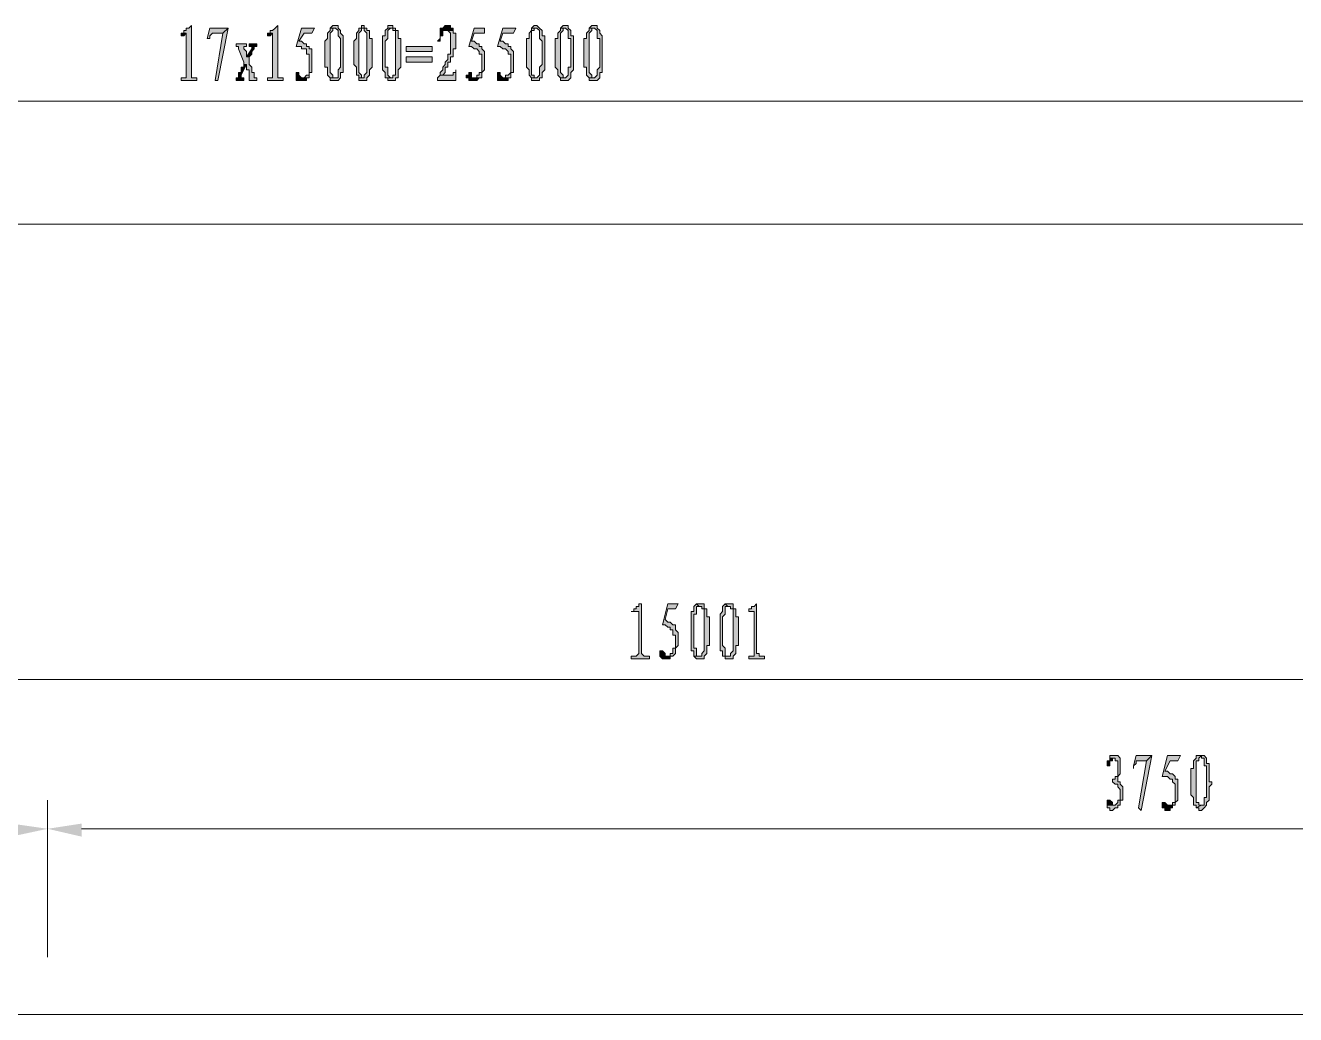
# Model space of a CAD drawing. Header units: millimetres. Extents: x 6 to 291, y 4 to 206.
# Drawn here: x 101.07 to 121.62, y 169.29 to 185.29 of the extents above; entities that cross this region are included whole.
import ezdxf

# ---------------------------------------------------------------- set-up
doc = ezdxf.new("R2010")
doc.units = ezdxf.units.MM
doc.layers.add('C00-00-00', color=7, linetype='Continuous')

msp = doc.modelspace()

# ---------------------------------------------------------------- hatches: boundary and pattern name
at = {"layer": 'C00-00-00'}
h = msp.add_hatch(color=256, dxfattribs=at)
h.dxf.hatch_style = 2
h.paths.add_polyline_path([(103.759001, 185.293002), (103.716668, 185.250669), (103.674334, 185.250669), (103.674334, 185.208335), (103.632001, 185.208335), (103.632001, 185.166002), (103.589668, 185.166002), (103.674334, 185.166002), (103.674334, 185.123669), (103.674334, 185.081335), (103.674334, 184.488669), (103.674334, 184.446335), (103.632001, 184.446335), (103.589668, 184.446335), (103.589668, 184.404002), (103.843668, 184.404002), (103.843668, 184.446335), (103.801334, 184.446335), (103.759001, 184.446335), (103.759001, 184.488669)])
h = msp.add_hatch(color=256, dxfattribs=at)
h.dxf.hatch_style = 2
h.paths.add_polyline_path([(104.351665, 185.25067), (104.055332, 185.25067), (104.012998, 185.081336), (104.055332, 185.081336), (104.055332, 185.12367), (104.097665, 185.166003), (104.266998, 185.166003)])
h = msp.add_hatch(color=256, dxfattribs=at)
h.dxf.hatch_style = 2
h.paths.add_polyline_path([(104.351665, 185.25067), (104.266997, 185.166003), (104.140002, 184.404002), (104.182336, 184.404002)])
h = msp.add_hatch(color=256, dxfattribs=at)
h.dxf.hatch_style = 2
h.paths.add_polyline_path([(105.156001, 185.293002), (105.113667, 185.250669), (105.071334, 185.208335), (105.029001, 185.208335), (105.029001, 185.166002), (104.986667, 185.166002), (105.071334, 185.166002), (105.071334, 185.123669), (105.071334, 184.488669), (105.071334, 184.446335), (105.029001, 184.446335), (104.986667, 184.446335), (104.986667, 184.404002), (105.240667, 184.404002), (105.240667, 184.446335), (105.198334, 184.446335), (105.156001, 184.446335), (105.156001, 184.488669)])
h = msp.add_hatch(color=256, dxfattribs=at)
h.dxf.hatch_style = 2
h.paths.add_polyline_path([(105.748665, 185.25067), (105.536998, 185.25067), (105.452331, 184.954336), (105.536998, 184.954336), (105.536998, 184.912003), (105.579331, 184.912003), (105.621665, 184.912003), (105.621665, 184.86967), (105.621665, 184.827336), (105.663998, 184.827336), (105.663998, 184.785003), (105.663998, 184.573336), (105.663998, 184.531003), (105.663998, 184.48867), (105.621665, 184.48867), (105.579331, 184.446336), (105.536998, 184.446336), (105.621665, 184.446336), (105.663998, 184.446336), (105.663998, 184.48867), (105.663998, 184.531003), (105.706331, 184.531003), (105.706331, 184.573336), (105.706331, 184.61567), (105.706331, 184.827336), (105.706331, 184.86967), (105.706331, 184.912003), (105.663998, 184.912003), (105.663998, 184.954336), (105.621665, 184.954336), (105.621665, 184.99667), (105.579331, 184.99667), (105.536998, 185.039003), (105.494665, 185.039003), (105.579331, 185.166003), (105.706331, 185.166003)])
h = msp.add_hatch(color=256, dxfattribs=at)
h.dxf.hatch_style = 2
h.paths.add_polyline_path([(106.002671, 185.25067), (106.002671, 185.208336), (105.960337, 185.166003), (105.960337, 185.12367), (105.960337, 185.081336), (105.918004, 185.039003), (105.918004, 184.61567), (105.960337, 184.61567), (105.960337, 184.531003), (105.960337, 184.48867), (106.002671, 184.446336), (106.087337, 184.446336), (106.045004, 184.446336), (106.045004, 184.48867), (106.002671, 184.531003), (106.002671, 184.573336), (106.002671, 184.61567), (106.002671, 185.081336), (106.002671, 185.12367), (106.002671, 185.166003), (106.045004, 185.208336), (106.045004, 185.25067), (106.087337, 185.25067)])
h = msp.add_hatch(color=256, dxfattribs=at)
h.dxf.hatch_style = 2
h.paths.add_polyline_path([(106.087331, 185.293002), (106.044998, 185.293002), (106.002664, 185.250669), (106.087331, 185.250669), (106.129664, 185.208335), (106.129664, 185.166002), (106.129664, 185.123669), (106.171998, 185.081335), (106.171998, 184.869669), (106.171998, 184.827335), (106.171998, 184.615669), (106.129664, 184.573335), (106.129664, 184.531002), (106.129664, 184.488669), (106.129664, 184.446335), (106.087331, 184.446335), (106.002664, 184.446335), (106.002664, 184.404002), (106.044998, 184.404002), (106.129664, 184.404002), (106.171998, 184.446335), (106.171998, 184.488669), (106.171998, 184.531002), (106.214331, 184.531002), (106.214331, 184.615669), (106.214331, 185.081335), (106.214331, 185.123669), (106.171998, 185.166002), (106.171998, 185.208335), (106.129664, 185.250669), (106.129664, 185.293002)])
h = msp.add_hatch(color=256, dxfattribs=at)
h.dxf.hatch_style = 2
h.paths.add_polyline_path([(106.468332, 185.25067), (106.468332, 185.208336), (106.425998, 185.166003), (106.425998, 185.12367), (106.425998, 185.081336), (106.383665, 185.039003), (106.383665, 184.658003), (106.425998, 184.61567), (106.425998, 184.531003), (106.425998, 184.48867), (106.468332, 184.48867), (106.468332, 184.446336), (106.552998, 184.446336), (106.510665, 184.446336), (106.510665, 184.48867), (106.468332, 184.531003), (106.468332, 184.61567), (106.468332, 185.081336), (106.468332, 185.166003), (106.510665, 185.208336), (106.510665, 185.25067), (106.552998, 185.25067)])
h = msp.add_hatch(color=256, dxfattribs=at)
h.dxf.hatch_style = 2
h.paths.add_polyline_path([(106.553, 185.293002), (106.510667, 185.293002), (106.510667, 185.250669), (106.468334, 185.250669), (106.553, 185.250669), (106.553, 185.208335), (106.595334, 185.166002), (106.595334, 185.123669), (106.595334, 184.869669), (106.595334, 184.827335), (106.595334, 184.573335), (106.595334, 184.531002), (106.553, 184.488669), (106.553, 184.446335), (106.468334, 184.446335), (106.468334, 184.404002), (106.510667, 184.404002), (106.553, 184.404002), (106.595334, 184.404002), (106.595334, 184.446335), (106.637667, 184.488669), (106.637667, 184.531002), (106.637667, 184.573335), (106.68, 184.615669), (106.68, 184.742669), (106.68, 184.785002), (106.68, 184.869669), (106.68, 184.912002), (106.68, 185.081335), (106.637667, 185.081335), (106.637667, 185.123669), (106.637667, 185.166002), (106.637667, 185.208335), (106.595334, 185.208335), (106.595334, 185.250669), (106.553, 185.250669)])
h = msp.add_hatch(color=256, dxfattribs=at)
h.dxf.hatch_style = 2
h.paths.add_polyline_path([(106.934001, 185.25067), (106.891668, 185.208336), (106.891668, 185.166003), (106.891668, 185.12367), (106.849334, 185.12367), (106.849334, 185.039003), (106.849334, 184.658003), (106.849334, 184.61567), (106.849334, 184.573336), (106.891668, 184.531003), (106.891668, 184.48867), (106.891668, 184.446336), (106.934001, 184.446336), (106.976334, 184.446336), (106.934001, 184.48867), (106.934001, 184.531003), (106.934001, 184.61567), (106.891668, 184.61567), (106.891668, 185.039003), (106.934001, 185.081336), (106.934001, 185.166003), (106.934001, 185.208336), (106.976334, 185.25067)])
h = msp.add_hatch(color=256, dxfattribs=at)
h.dxf.hatch_style = 2
h.paths.add_polyline_path([(106.976335, 185.293002), (106.934002, 185.293002), (106.934002, 185.250669), (106.976335, 185.250669), (107.018669, 185.250669), (107.018669, 185.208335), (107.061002, 185.208335), (107.061002, 185.123669), (107.061002, 184.869669), (107.061002, 184.827335), (107.061002, 184.573335), (107.061002, 184.531002), (107.061002, 184.488669), (107.018669, 184.488669), (107.018669, 184.446335), (106.976335, 184.446335), (106.934002, 184.446335), (106.934002, 184.404002), (106.976335, 184.404002), (107.018669, 184.404002), (107.061002, 184.404002), (107.061002, 184.446335), (107.103335, 184.446335), (107.103335, 184.488669), (107.103335, 184.531002), (107.103335, 184.573335), (107.145669, 184.615669), (107.145669, 184.742669), (107.145669, 184.912002), (107.145669, 184.954335), (107.145669, 185.081335), (107.103335, 185.081335), (107.103335, 185.166002), (107.103335, 185.208335), (107.061002, 185.208335), (107.061002, 185.250669), (107.018669, 185.250669), (107.018669, 185.293002)])
h = msp.add_hatch(color=256, dxfattribs=at)
h.dxf.hatch_style = 2
h.paths.add_polyline_path([(107.907666, 185.293002), (107.865332, 185.293002), (107.822999, 185.250669), (107.780666, 185.250669), (107.780666, 185.208335), (107.780666, 185.166002), (107.780666, 185.081335), (107.738332, 185.039002), (107.780666, 185.039002), (107.780666, 185.081335), (107.780666, 185.123669), (107.822999, 185.123669), (107.822999, 185.166002), (107.822999, 185.208335), (107.865332, 185.208335), (107.992332, 185.208335), (107.992332, 185.250669), (107.949999, 185.250669), (107.949999, 185.293002)])
h = msp.add_hatch(color=256, dxfattribs=at)
h.dxf.hatch_style = 2
h.paths.add_polyline_path([(107.992334, 185.208335), (107.865334, 185.208335), (107.907668, 185.208335), (107.950001, 185.166002), (107.950001, 185.123669), (107.950001, 184.912002), (107.950001, 184.869669), (107.950001, 184.827335), (107.907668, 184.827335), (107.907668, 184.785002), (107.907668, 184.742669), (107.865334, 184.700335), (107.865334, 184.658002), (107.823001, 184.615669), (107.823001, 184.573335), (107.780668, 184.531002), (107.780668, 184.488669), (107.823001, 184.488669), (107.865334, 184.531002), (107.865334, 184.573335), (107.865334, 184.615669), (107.907668, 184.615669), (107.907668, 184.658002), (107.907668, 184.700335), (107.950001, 184.700335), (107.950001, 184.742669), (107.950001, 184.785002), (107.992334, 184.785002), (107.992334, 184.827335), (107.992334, 184.869669), (107.992334, 184.912002), (108.034668, 184.912002), (108.034668, 185.166002), (107.992334, 185.166002)])
h = msp.add_hatch(color=256, dxfattribs=at)
h.dxf.hatch_style = 2
h.paths.add_polyline_path([(108.50033, 185.25067), (108.330997, 185.25067), (108.24633, 184.954336), (108.288663, 184.954336), (108.330997, 184.912003), (108.37333, 184.912003), (108.415663, 184.86967), (108.415663, 184.827336), (108.457997, 184.827336), (108.457997, 184.785003), (108.457997, 184.74267), (108.457997, 184.573336), (108.457997, 184.531003), (108.415663, 184.531003), (108.415663, 184.48867), (108.37333, 184.48867), (108.37333, 184.446336), (108.288663, 184.446336), (108.415663, 184.446336), (108.457997, 184.446336), (108.457997, 184.48867), (108.457997, 184.531003), (108.50033, 184.573336), (108.50033, 184.658003), (108.50033, 184.785003), (108.50033, 184.827336), (108.50033, 184.86967), (108.457997, 184.912003), (108.457997, 184.954336), (108.415663, 184.954336), (108.415663, 184.99667), (108.37333, 184.99667), (108.330997, 185.039003), (108.288663, 185.039003), (108.330997, 185.166003), (108.50033, 185.166003)])
h = msp.add_hatch(color=256, dxfattribs=at)
h.dxf.hatch_style = 2
h.paths.add_polyline_path([(109.008333, 185.25067), (108.796667, 185.25067), (108.712, 184.954336), (108.754333, 184.954336), (108.796667, 184.912003), (108.839, 184.912003), (108.881333, 184.86967), (108.881333, 184.827336), (108.923667, 184.827336), (108.923667, 184.785003), (108.923667, 184.74267), (108.923667, 184.573336), (108.923667, 184.531003), (108.881333, 184.48867), (108.839, 184.48867), (108.839, 184.446336), (108.796667, 184.446336), (108.881333, 184.446336), (108.923667, 184.446336), (108.923667, 184.48867), (108.923667, 184.531003), (108.966, 184.531003), (108.966, 184.61567), (108.966, 184.658003), (108.966, 184.827336), (108.966, 184.86967), (108.923667, 184.912003), (108.923667, 184.954336), (108.881333, 184.954336), (108.881333, 184.99667), (108.839, 184.99667), (108.796667, 185.039003), (108.754333, 185.039003), (108.796667, 185.166003), (108.966, 185.166003)])
h = msp.add_hatch(color=256, dxfattribs=at)
h.dxf.hatch_style = 2
h.paths.add_polyline_path([(109.262331, 185.25067), (109.262331, 185.208336), (109.219998, 185.166003), (109.219998, 185.081336), (109.177664, 185.081336), (109.177664, 184.86967), (109.177664, 184.827336), (109.177664, 184.61567), (109.219998, 184.573336), (109.219998, 184.531003), (109.219998, 184.48867), (109.262331, 184.446336), (109.346998, 184.446336), (109.304664, 184.446336), (109.304664, 184.48867), (109.262331, 184.48867), (109.262331, 184.531003), (109.262331, 184.573336), (109.262331, 185.12367), (109.262331, 185.208336), (109.304664, 185.208336), (109.304664, 185.25067), (109.346998, 185.25067)])
h = msp.add_hatch(color=256, dxfattribs=at)
h.dxf.hatch_style = 2
h.paths.add_polyline_path([(109.347, 185.293002), (109.304666, 185.293002), (109.262333, 185.250669), (109.347, 185.250669), (109.389333, 185.208335), (109.389333, 185.166002), (109.389333, 185.123669), (109.389333, 185.081335), (109.431666, 185.039002), (109.431666, 184.869669), (109.431666, 184.827335), (109.431666, 184.658002), (109.389333, 184.615669), (109.389333, 184.531002), (109.389333, 184.488669), (109.347, 184.446335), (109.262333, 184.446335), (109.262333, 184.404002), (109.304666, 184.404002), (109.389333, 184.404002), (109.389333, 184.446335), (109.431666, 184.446335), (109.431666, 184.488669), (109.431666, 184.531002), (109.474, 184.573335), (109.474, 184.615669), (109.474, 184.658002), (109.474, 185.039002), (109.474, 185.081335), (109.474, 185.123669), (109.431666, 185.123669), (109.431666, 185.166002), (109.431666, 185.208335), (109.389333, 185.250669)])
h = msp.add_hatch(color=256, dxfattribs=at)
h.dxf.hatch_style = 2
h.paths.add_polyline_path([(109.728, 185.25067), (109.728, 185.208336), (109.685667, 185.166003), (109.685667, 185.081336), (109.643334, 185.081336), (109.643334, 184.61567), (109.685667, 184.573336), (109.685667, 184.531003), (109.685667, 184.48867), (109.728, 184.446336), (109.812667, 184.446336), (109.770334, 184.446336), (109.770334, 184.48867), (109.728, 184.531003), (109.728, 184.573336), (109.728, 185.12367), (109.728, 185.166003), (109.770334, 185.208336), (109.770334, 185.25067), (109.812667, 185.25067)])
h = msp.add_hatch(color=256, dxfattribs=at)
h.dxf.hatch_style = 2
h.paths.add_polyline_path([(109.812669, 185.293002), (109.770336, 185.293002), (109.728002, 185.250669), (109.812669, 185.250669), (109.855002, 185.208335), (109.855002, 185.166002), (109.855002, 185.081335), (109.897336, 185.081335), (109.897336, 184.869669), (109.897336, 184.827335), (109.897336, 184.615669), (109.855002, 184.615669), (109.855002, 184.531002), (109.855002, 184.488669), (109.812669, 184.446335), (109.728002, 184.446335), (109.728002, 184.404002), (109.770336, 184.404002), (109.855002, 184.404002), (109.897336, 184.446335), (109.897336, 184.488669), (109.897336, 184.531002), (109.939669, 184.573335), (109.939669, 184.615669), (109.939669, 184.658002), (109.939669, 185.039002), (109.939669, 185.081335), (109.939669, 185.123669), (109.897336, 185.123669), (109.897336, 185.166002), (109.897336, 185.208335), (109.855002, 185.250669), (109.855002, 185.293002)])
h = msp.add_hatch(color=256, dxfattribs=at)
h.dxf.hatch_style = 2
h.paths.add_polyline_path([(110.19367, 185.25067), (110.19367, 185.208336), (110.151336, 185.166003), (110.151336, 185.12367), (110.151336, 185.081336), (110.109003, 185.081336), (110.109003, 184.61567), (110.151336, 184.61567), (110.151336, 184.531003), (110.151336, 184.48867), (110.19367, 184.446336), (110.278336, 184.446336), (110.236003, 184.446336), (110.236003, 184.48867), (110.19367, 184.531003), (110.19367, 184.573336), (110.19367, 185.081336), (110.19367, 185.12367), (110.19367, 185.166003), (110.236003, 185.208336), (110.236003, 185.25067), (110.278336, 185.25067)])
h = msp.add_hatch(color=256, dxfattribs=at)
h.dxf.hatch_style = 2
h.paths.add_polyline_path([(110.27833, 185.293002), (110.235997, 185.293002), (110.193663, 185.250669), (110.27833, 185.250669), (110.320663, 185.208335), (110.320663, 185.166002), (110.320663, 185.081335), (110.362997, 185.081335), (110.362997, 184.869669), (110.362997, 184.827335), (110.362997, 184.615669), (110.320663, 184.573335), (110.320663, 184.531002), (110.320663, 184.488669), (110.27833, 184.446335), (110.193663, 184.446335), (110.193663, 184.404002), (110.235997, 184.404002), (110.320663, 184.404002), (110.362997, 184.446335), (110.362997, 184.488669), (110.362997, 184.531002), (110.40533, 184.531002), (110.40533, 184.615669), (110.40533, 185.081335), (110.40533, 185.123669), (110.362997, 185.166002), (110.362997, 185.208335), (110.320663, 185.250669), (110.320663, 185.293002)])
h = msp.add_hatch(color=256, dxfattribs=at)
h.dxf.hatch_style = 2
h.paths.add_polyline_path([(103.589664, 185.166003), (103.589664, 185.123669), (103.631998, 185.123669), (103.674332, 185.166003)])
h = msp.add_hatch(color=256, dxfattribs=at)
h.dxf.hatch_style = 2
h.paths.add_polyline_path([(104.647997, 184.99667), (104.478664, 184.99667), (104.478664, 184.954336), (104.520997, 184.954336), (104.520997, 184.912003), (104.605664, 184.700336), (104.605664, 184.658003), (104.647997, 184.658003), (104.647997, 184.61567), (104.647997, 184.573336), (104.69033, 184.573336), (104.69033, 184.48867), (104.69033, 184.446336), (104.69033, 184.404003), (104.81733, 184.404003), (104.81733, 184.446336), (104.774997, 184.446336), (104.774997, 184.48867), (104.774997, 184.531003), (104.732664, 184.531003), (104.732664, 184.573336), (104.732664, 184.61567), (104.69033, 184.658003), (104.69033, 184.700336), (104.69033, 184.74267), (104.69033, 184.785003), (104.647997, 184.785003), (104.647997, 184.827336), (104.647997, 184.86967), (104.605664, 184.912003), (104.605664, 184.954336), (104.647997, 184.954336)])
h = msp.add_hatch(color=256, dxfattribs=at)
h.dxf.hatch_style = 2
h.paths.add_polyline_path([(104.817334, 184.99667), (104.690334, 184.99667), (104.690334, 184.954336), (104.732668, 184.954336), (104.732668, 184.912003), (104.648001, 184.785003), (104.690334, 184.785003), (104.732668, 184.827336), (104.732668, 184.86967), (104.775001, 184.912003), (104.775001, 184.954336), (104.817334, 184.954336)])
h = msp.add_hatch(color=256, dxfattribs=at)
h.dxf.hatch_style = 2
h.paths.add_polyline_path([(104.986663, 185.166003), (104.986663, 185.123669), (105.028998, 185.123669), (105.071332, 185.166003)])
h = msp.add_hatch(color=256, dxfattribs=at)
h.dxf.hatch_style = 2
h.paths.add_polyline_path([(107.653668, 184.869669), (107.653668, 184.954336), (107.230333, 184.954336), (107.230333, 184.869669)])
h = msp.add_hatch(color=256, dxfattribs=at)
h.dxf.hatch_style = 2
h.paths.add_polyline_path([(107.653668, 184.700336), (107.653668, 184.785002), (107.230333, 184.785002), (107.230333, 184.700336)])
h = msp.add_hatch(color=256, dxfattribs=at)
h.dxf.hatch_style = 2
h.paths.add_polyline_path([(104.605663, 184.658004), (104.605663, 184.61567), (104.563329, 184.61567), (104.563329, 184.573337), (104.563329, 184.531004), (104.520996, 184.531004), (104.520996, 184.48867), (104.520996, 184.446337), (104.478663, 184.446337), (104.478663, 184.404004), (104.605663, 184.404004), (104.605663, 184.446337), (104.563329, 184.446337), (104.563329, 184.48867), (104.647996, 184.658004)])
h = msp.add_hatch(color=256, dxfattribs=at)
h.dxf.hatch_style = 2
h.paths.add_polyline_path([(108.034669, 184.573335), (108.034669, 184.531001), (107.992335, 184.531001), (107.992335, 184.488668), (107.823002, 184.488668), (107.780669, 184.488668), (107.738335, 184.446335), (107.738335, 184.404001), (108.034669, 184.404001)])
h = msp.add_hatch(color=256, dxfattribs=at)
h.dxf.hatch_style = 2
h.paths.add_polyline_path([(105.494667, 184.531002), (105.452334, 184.531002), (105.452334, 184.488669), (105.452334, 184.446336), (105.452334, 184.404002), (105.494667, 184.404002), (105.579334, 184.404002), (105.621667, 184.404002), (105.621667, 184.446336), (105.537, 184.446336), (105.494667, 184.488669)])
h = msp.add_hatch(color=256, dxfattribs=at)
h.dxf.hatch_style = 2
h.paths.add_polyline_path([(108.246332, 184.531002), (108.246332, 184.488669), (108.203999, 184.488669), (108.203999, 184.446336), (108.246332, 184.446336), (108.246332, 184.404002), (108.288665, 184.404002), (108.373332, 184.404002), (108.415665, 184.446336), (108.288665, 184.446336), (108.288665, 184.488669), (108.288665, 184.531002)])
h = msp.add_hatch(color=256, dxfattribs=at)
h.dxf.hatch_style = 2
h.paths.add_polyline_path([(108.712001, 184.531002), (108.712001, 184.488669), (108.712001, 184.446336), (108.712001, 184.404002), (108.754335, 184.404002), (108.839001, 184.404002), (108.881335, 184.404002), (108.881335, 184.446336), (108.796668, 184.446336), (108.754335, 184.488669), (108.754335, 184.531002)])
h = msp.add_hatch(color=256, dxfattribs=at)
h.dxf.hatch_style = 2
h.paths.add_polyline_path([(111.040331, 175.937335), (110.997998, 175.937335), (110.997998, 175.895002), (110.955665, 175.895002), (110.955665, 175.852668), (110.913331, 175.852668), (110.913331, 175.810335), (110.870998, 175.810335), (110.955665, 175.810335), (110.997998, 175.810335), (110.997998, 175.133002), (110.955665, 175.090668), (110.870998, 175.090668), (110.870998, 175.048335), (111.167331, 175.048335), (111.167331, 175.090668), (111.124998, 175.090668), (111.082665, 175.090668), (111.040331, 175.133002)])
h = msp.add_hatch(color=256, dxfattribs=at)
h.dxf.hatch_style = 2
h.paths.add_polyline_path([(111.633003, 175.937335), (111.46367, 175.937335), (111.379003, 175.598668), (111.421337, 175.598668), (111.46367, 175.556335), (111.506003, 175.556335), (111.506003, 175.514002), (111.548337, 175.514002), (111.548337, 175.471668), (111.548337, 175.429335), (111.59067, 175.429335), (111.59067, 175.217668), (111.548337, 175.217668), (111.548337, 175.175335), (111.548337, 175.133002), (111.506003, 175.133002), (111.506003, 175.090668), (111.421337, 175.090668), (111.548337, 175.090668), (111.59067, 175.133002), (111.59067, 175.175335), (111.59067, 175.217668), (111.633003, 175.260002), (111.633003, 175.471668), (111.59067, 175.514002), (111.59067, 175.556335), (111.59067, 175.598668), (111.548337, 175.598668), (111.506003, 175.641002), (111.46367, 175.641002), (111.421337, 175.683335), (111.46367, 175.852668), (111.59067, 175.852668)])
h = msp.add_hatch(color=256, dxfattribs=at)
h.dxf.hatch_style = 2
h.paths.add_polyline_path([(111.929336, 175.937335), (111.887002, 175.895002), (111.887002, 175.852668), (111.887002, 175.810335), (111.844669, 175.810335), (111.844669, 175.725668), (111.844669, 175.260002), (111.844669, 175.175335), (111.887002, 175.175335), (111.887002, 175.133002), (111.887002, 175.090668), (111.971669, 175.090668), (111.929336, 175.090668), (111.929336, 175.133002), (111.929336, 175.175335), (111.929336, 175.217668), (111.887002, 175.217668), (111.887002, 175.768002), (111.929336, 175.768002), (111.929336, 175.852668), (111.929336, 175.895002), (111.971669, 175.895002)])
h = msp.add_hatch(color=256, dxfattribs=at)
h.dxf.hatch_style = 2
h.paths.add_polyline_path([(111.97167, 175.937335), (111.929337, 175.937335), (111.97167, 175.895002), (112.014003, 175.895002), (112.014003, 175.852668), (112.056337, 175.852668), (112.056337, 175.768002), (112.056337, 175.725668), (112.056337, 175.471668), (112.056337, 175.260002), (112.056337, 175.175335), (112.014003, 175.133002), (112.014003, 175.090668), (111.97167, 175.090668), (111.887003, 175.090668), (111.929337, 175.048335), (112.014003, 175.048335), (112.056337, 175.048335), (112.056337, 175.090668), (112.09867, 175.133002), (112.09867, 175.175335), (112.09867, 175.260002), (112.141003, 175.260002), (112.141003, 175.725668), (112.09867, 175.725668), (112.09867, 175.810335), (112.09867, 175.852668), (112.056337, 175.852668), (112.056337, 175.895002), (112.056337, 175.937335), (112.014003, 175.937335)])
h = msp.add_hatch(color=256, dxfattribs=at)
h.dxf.hatch_style = 2
h.paths.add_polyline_path([(112.394997, 175.937335), (112.352663, 175.895002), (112.352663, 175.852668), (112.352663, 175.810335), (112.31033, 175.768002), (112.31033, 175.725668), (112.31033, 175.683335), (112.31033, 175.260002), (112.31033, 175.175335), (112.352663, 175.175335), (112.352663, 175.133002), (112.352663, 175.090668), (112.394997, 175.090668), (112.43733, 175.090668), (112.394997, 175.090668), (112.394997, 175.133002), (112.394997, 175.175335), (112.394997, 175.217668), (112.352663, 175.260002), (112.352663, 175.725668), (112.394997, 175.768002), (112.394997, 175.852668), (112.394997, 175.895002), (112.43733, 175.895002)])
h = msp.add_hatch(color=256, dxfattribs=at)
h.dxf.hatch_style = 2
h.paths.add_polyline_path([(112.437331, 175.937335), (112.394998, 175.937335), (112.437331, 175.895002), (112.479664, 175.895002), (112.479664, 175.852668), (112.521998, 175.852668), (112.521998, 175.768002), (112.521998, 175.471668), (112.521998, 175.260002), (112.521998, 175.217668), (112.521998, 175.175335), (112.479664, 175.133002), (112.479664, 175.090668), (112.437331, 175.090668), (112.394998, 175.090668), (112.394998, 175.048335), (112.479664, 175.048335), (112.521998, 175.048335), (112.521998, 175.090668), (112.564331, 175.133002), (112.564331, 175.175335), (112.564331, 175.260002), (112.606664, 175.260002), (112.606664, 175.725668), (112.564331, 175.725668), (112.564331, 175.810335), (112.564331, 175.852668), (112.521998, 175.852668), (112.521998, 175.895002), (112.521998, 175.937335), (112.479664, 175.937335)])
h = msp.add_hatch(color=256, dxfattribs=at)
h.dxf.hatch_style = 2
h.paths.add_polyline_path([(112.903, 175.937335), (112.860667, 175.895002), (112.818334, 175.895002), (112.818334, 175.852668), (112.776, 175.852668), (112.776, 175.810335), (112.818334, 175.810335), (112.860667, 175.810335), (112.860667, 175.768002), (112.860667, 175.133002), (112.860667, 175.090668), (112.818334, 175.090668), (112.776, 175.090668), (112.776, 175.048335), (113.03, 175.048335), (113.03, 175.090668), (112.987667, 175.090668), (112.945334, 175.090668), (112.945334, 175.133002), (112.903, 175.133002)])
h = msp.add_hatch(color=256, dxfattribs=at)
h.dxf.hatch_style = 2
h.paths.add_polyline_path([(110.871002, 175.810336), (110.913337, 175.810336), (110.955663, 175.810336)])
h = msp.add_hatch(color=256, dxfattribs=at)
h.dxf.hatch_style = 2
h.paths.add_polyline_path([(112.775997, 175.810336), (112.818332, 175.810336)])
h = msp.add_hatch(color=256, dxfattribs=at)
h.dxf.hatch_style = 2
h.paths.add_polyline_path([(111.378998, 175.175338), (111.336664, 175.175338), (111.336664, 175.133004), (111.336664, 175.090671), (111.378998, 175.048338), (111.463664, 175.048338), (111.505998, 175.048338), (111.505998, 175.090671), (111.548331, 175.090671), (111.421331, 175.090671), (111.421331, 175.133004)])
h = msp.add_hatch(color=256, dxfattribs=at)
h.dxf.hatch_style = 2
h.paths.add_polyline_path([(118.702671, 173.482002), (118.660337, 173.482002), (118.618004, 173.482002), (118.618004, 173.439669), (118.702671, 173.439669), (118.702671, 173.397335), (118.745004, 173.397335), (118.745004, 173.355002), (118.745004, 173.185669), (118.745004, 173.143335), (118.702671, 173.143335), (118.702671, 173.101002), (118.660337, 173.101002), (118.660337, 173.058669), (118.702671, 173.016335), (118.745004, 173.016335), (118.745004, 172.974002), (118.787337, 172.931669), (118.787337, 172.762335), (118.745004, 172.762335), (118.745004, 172.720002), (118.702671, 172.677669), (118.575671, 172.677669), (118.575671, 172.635335), (118.618004, 172.635335), (118.618004, 172.593002), (118.660337, 172.593002), (118.702671, 172.635335), (118.745004, 172.635335), (118.745004, 172.677669), (118.787337, 172.677669), (118.787337, 172.720002), (118.787337, 172.762335), (118.829671, 172.762335), (118.829671, 172.804669), (118.829671, 172.931669), (118.829671, 172.974002), (118.787337, 173.016335), (118.787337, 173.058669), (118.745004, 173.058669), (118.745004, 173.101002), (118.745004, 173.143335), (118.787337, 173.185669), (118.787337, 173.228002), (118.787337, 173.397335), (118.787337, 173.439669), (118.745004, 173.482002)])
h = msp.add_hatch(color=256, dxfattribs=at)
h.dxf.hatch_style = 2
h.paths.add_polyline_path([(119.295335, 173.482002), (119.041335, 173.482002), (118.999001, 173.312669), (118.999001, 173.270335), (118.999001, 173.312669), (119.041335, 173.355002), (119.041335, 173.397335), (119.083668, 173.397335), (119.210668, 173.397335)])
h = msp.add_hatch(color=256, dxfattribs=at)
h.dxf.hatch_style = 2
h.paths.add_polyline_path([(119.295335, 173.482002), (119.210666, 173.397337), (119.083663, 172.635336), (119.125997, 172.593002)])
h = msp.add_hatch(color=256, dxfattribs=at)
h.dxf.hatch_style = 2
h.paths.add_polyline_path([(119.761004, 173.482002), (119.549337, 173.482002), (119.464671, 173.143335), (119.507004, 173.143335), (119.549337, 173.143335), (119.591671, 173.101002), (119.634004, 173.101002), (119.634004, 173.058669), (119.676337, 173.016335), (119.676337, 172.974002), (119.676337, 172.804669), (119.676337, 172.762335), (119.676337, 172.720002), (119.634004, 172.720002), (119.634004, 172.677669), (119.591671, 172.677669), (119.549337, 172.677669), (119.634004, 172.677669), (119.676337, 172.677669), (119.676337, 172.720002), (119.718671, 172.762335), (119.718671, 172.804669), (119.718671, 173.016335), (119.718671, 173.058669), (119.718671, 173.101002), (119.676337, 173.101002), (119.676337, 173.143335), (119.634004, 173.185669), (119.591671, 173.185669), (119.549337, 173.228002), (119.507004, 173.228002), (119.591671, 173.397335), (119.718671, 173.397335)])
h = msp.add_hatch(color=256, dxfattribs=at)
h.dxf.hatch_style = 2
h.paths.add_polyline_path([(120.015002, 173.482002), (120.015002, 173.439669), (119.972668, 173.397335), (119.972668, 173.355002), (119.972668, 173.270335), (119.930335, 173.270335), (119.930335, 172.847002), (119.972668, 172.804669), (119.972668, 172.762335), (119.972668, 172.720002), (119.972668, 172.677669), (120.015002, 172.677669), (120.015002, 172.635335), (120.099668, 172.677669), (120.057335, 172.677669), (120.057335, 172.720002), (120.015002, 172.720002), (120.015002, 172.804669), (120.015002, 173.270335), (120.015002, 173.312669), (120.015002, 173.397335), (120.057335, 173.397335), (120.057335, 173.439669), (120.099668, 173.482002)])
h = msp.add_hatch(color=256, dxfattribs=at)
h.dxf.hatch_style = 2
h.paths.add_polyline_path([(120.09967, 173.482002), (120.057337, 173.482002), (120.015003, 173.482002), (120.09967, 173.482002), (120.09967, 173.439669), (120.142003, 173.439669), (120.142003, 173.397335), (120.142003, 173.312669), (120.184337, 173.312669), (120.184337, 173.058669), (120.184337, 173.016335), (120.184337, 172.804669), (120.142003, 172.804669), (120.142003, 172.720002), (120.142003, 172.677669), (120.09967, 172.677669), (120.015003, 172.635335), (120.057337, 172.635335), (120.057337, 172.593002), (120.09967, 172.593002), (120.142003, 172.635335), (120.184337, 172.677669), (120.184337, 172.720002), (120.22667, 172.762335), (120.22667, 172.804669), (120.22667, 172.974002), (120.269003, 173.016335), (120.269003, 173.058669), (120.22667, 173.058669), (120.22667, 173.270335), (120.22667, 173.355002), (120.184337, 173.355002), (120.184337, 173.397335), (120.184337, 173.439669), (120.142003, 173.482002)])
h = msp.add_hatch(color=256, dxfattribs=at)
h.dxf.hatch_style = 2
h.paths.add_polyline_path([(118.618002, 173.439668), (118.618002, 173.397334), (118.575669, 173.397334), (118.575669, 173.312668), (118.618002, 173.312668), (118.618002, 173.355001), (118.618002, 173.397334), (118.660335, 173.397334), (118.660335, 173.439668)])
h = msp.add_hatch(color=256, dxfattribs=at)
h.dxf.hatch_style = 2
h.paths.add_polyline_path([(118.618002, 172.762335), (118.575669, 172.762335), (118.575669, 172.720002), (118.575669, 172.677668), (118.660335, 172.677668), (118.660335, 172.720002)])
h = msp.add_hatch(color=256, dxfattribs=at)
h.dxf.hatch_style = 2
h.paths.add_polyline_path([(119.506998, 172.720001), (119.464665, 172.720001), (119.464665, 172.635334), (119.506998, 172.635334), (119.506998, 172.593001), (119.591665, 172.593001), (119.591665, 172.635334), (119.633998, 172.635334), (119.633998, 172.677667), (119.549331, 172.677667)])
h = msp.add_hatch(color=256, dxfattribs=at)
h.dxf.hatch_style = 2
h.paths.add_polyline_path([(100.837999, 172.381334), (100.837999, 172.169671), (101.430663, 172.29667)])
h = msp.add_hatch(color=256, dxfattribs=at)
h.dxf.hatch_style = 2
h.paths.add_polyline_path([(101.981001, 172.381334), (101.981001, 172.169671), (101.430663, 172.29667)])

# ---------------------------------------------------------------- linework, layer by layer
at = {"layer": 'C00-00-00', "lineweight": 13}
for points in [[(103.759001, 185.293002), (103.716668, 185.250669), (103.674334, 185.250669), (103.674334, 185.208335), (103.632001, 185.208335), (103.632001, 185.166002), (103.589668, 185.166002), (103.674334, 185.166002), (103.674334, 185.123669), (103.674334, 185.081335), (103.674334, 184.488669), (103.674334, 184.446335), (103.632001, 184.446335), (103.589668, 184.446335), (103.589668, 184.404002), (103.843668, 184.404002), (103.843668, 184.446335), (103.801334, 184.446335), (103.759001, 184.446335), (103.759001, 184.488669)], [(104.351665, 185.25067), (104.055332, 185.25067), (104.012998, 185.081336), (104.055332, 185.081336), (104.055332, 185.12367), (104.097665, 185.166003), (104.266998, 185.166003)], [(104.351665, 185.25067), (104.266997, 185.166003), (104.140002, 184.404002), (104.182336, 184.404002)], [(105.156001, 185.293002), (105.113667, 185.250669), (105.071334, 185.208335), (105.029001, 185.208335), (105.029001, 185.166002), (104.986667, 185.166002), (105.071334, 185.166002), (105.071334, 185.123669), (105.071334, 184.488669), (105.071334, 184.446335), (105.029001, 184.446335), (104.986667, 184.446335), (104.986667, 184.404002), (105.240667, 184.404002), (105.240667, 184.446335), (105.198334, 184.446335), (105.156001, 184.446335), (105.156001, 184.488669)], [(105.748665, 185.25067), (105.536998, 185.25067), (105.452331, 184.954336), (105.536998, 184.954336), (105.536998, 184.912003), (105.579331, 184.912003), (105.621665, 184.912003), (105.621665, 184.86967), (105.621665, 184.827336), (105.663998, 184.827336), (105.663998, 184.785003), (105.663998, 184.573336), (105.663998, 184.531003), (105.663998, 184.48867), (105.621665, 184.48867), (105.579331, 184.446336), (105.536998, 184.446336), (105.621665, 184.446336), (105.663998, 184.446336), (105.663998, 184.48867), (105.663998, 184.531003), (105.706331, 184.531003), (105.706331, 184.573336), (105.706331, 184.61567), (105.706331, 184.827336), (105.706331, 184.86967), (105.706331, 184.912003), (105.663998, 184.912003), (105.663998, 184.954336), (105.621665, 184.954336), (105.621665, 184.99667), (105.579331, 184.99667), (105.536998, 185.039003), (105.494665, 185.039003), (105.579331, 185.166003), (105.706331, 185.166003)], [(106.002671, 185.25067), (106.002671, 185.208336), (105.960337, 185.166003), (105.960337, 185.12367), (105.960337, 185.081336), (105.918004, 185.039003), (105.918004, 184.61567), (105.960337, 184.61567), (105.960337, 184.531003), (105.960337, 184.48867), (106.002671, 184.446336), (106.087337, 184.446336), (106.045004, 184.446336), (106.045004, 184.48867), (106.002671, 184.531003), (106.002671, 184.573336), (106.002671, 184.61567), (106.002671, 185.081336), (106.002671, 185.12367), (106.002671, 185.166003), (106.045004, 185.208336), (106.045004, 185.25067), (106.087337, 185.25067)], [(106.087331, 185.293002), (106.044998, 185.293002), (106.002664, 185.250669), (106.087331, 185.250669), (106.129664, 185.208335), (106.129664, 185.166002), (106.129664, 185.123669), (106.171998, 185.081335), (106.171998, 184.869669), (106.171998, 184.827335), (106.171998, 184.615669), (106.129664, 184.573335), (106.129664, 184.531002), (106.129664, 184.488669), (106.129664, 184.446335), (106.087331, 184.446335), (106.002664, 184.446335), (106.002664, 184.404002), (106.044998, 184.404002), (106.129664, 184.404002), (106.171998, 184.446335), (106.171998, 184.488669), (106.171998, 184.531002), (106.214331, 184.531002), (106.214331, 184.615669), (106.214331, 185.081335), (106.214331, 185.123669), (106.171998, 185.166002), (106.171998, 185.208335), (106.129664, 185.250669), (106.129664, 185.293002)], [(106.468332, 185.25067), (106.468332, 185.208336), (106.425998, 185.166003), (106.425998, 185.12367), (106.425998, 185.081336), (106.383665, 185.039003), (106.383665, 184.658003), (106.425998, 184.61567), (106.425998, 184.531003), (106.425998, 184.48867), (106.468332, 184.48867), (106.468332, 184.446336), (106.552998, 184.446336), (106.510665, 184.446336), (106.510665, 184.48867), (106.468332, 184.531003), (106.468332, 184.61567), (106.468332, 185.081336), (106.468332, 185.166003), (106.510665, 185.208336), (106.510665, 185.25067), (106.552998, 185.25067)], [(106.553, 185.293002), (106.510667, 185.293002), (106.510667, 185.250669), (106.468334, 185.250669), (106.553, 185.250669), (106.553, 185.208335), (106.595334, 185.166002), (106.595334, 185.123669), (106.595334, 184.869669), (106.595334, 184.827335), (106.595334, 184.573335), (106.595334, 184.531002), (106.553, 184.488669), (106.553, 184.446335), (106.468334, 184.446335), (106.468334, 184.404002), (106.510667, 184.404002), (106.553, 184.404002), (106.595334, 184.404002), (106.595334, 184.446335), (106.637667, 184.488669), (106.637667, 184.531002), (106.637667, 184.573335), (106.68, 184.615669), (106.68, 184.742669), (106.68, 184.785002), (106.68, 184.869669), (106.68, 184.912002), (106.68, 185.081335), (106.637667, 185.081335), (106.637667, 185.123669), (106.637667, 185.166002), (106.637667, 185.208335), (106.595334, 185.208335), (106.595334, 185.250669), (106.553, 185.250669)], [(106.934001, 185.25067), (106.891668, 185.208336), (106.891668, 185.166003), (106.891668, 185.12367), (106.849334, 185.12367), (106.849334, 185.039003), (106.849334, 184.658003), (106.849334, 184.61567), (106.849334, 184.573336), (106.891668, 184.531003), (106.891668, 184.48867), (106.891668, 184.446336), (106.934001, 184.446336), (106.976334, 184.446336), (106.934001, 184.48867), (106.934001, 184.531003), (106.934001, 184.61567), (106.891668, 184.61567), (106.891668, 185.039003), (106.934001, 185.081336), (106.934001, 185.166003), (106.934001, 185.208336), (106.976334, 185.25067)], [(106.976335, 185.293002), (106.934002, 185.293002), (106.934002, 185.250669), (106.976335, 185.250669), (107.018669, 185.250669), (107.018669, 185.208335), (107.061002, 185.208335), (107.061002, 185.123669), (107.061002, 184.869669), (107.061002, 184.827335), (107.061002, 184.573335), (107.061002, 184.531002), (107.061002, 184.488669), (107.018669, 184.488669), (107.018669, 184.446335), (106.976335, 184.446335), (106.934002, 184.446335), (106.934002, 184.404002), (106.976335, 184.404002), (107.018669, 184.404002), (107.061002, 184.404002), (107.061002, 184.446335), (107.103335, 184.446335), (107.103335, 184.488669), (107.103335, 184.531002), (107.103335, 184.573335), (107.145669, 184.615669), (107.145669, 184.742669), (107.145669, 184.912002), (107.145669, 184.954335), (107.145669, 185.081335), (107.103335, 185.081335), (107.103335, 185.166002), (107.103335, 185.208335), (107.061002, 185.208335), (107.061002, 185.250669), (107.018669, 185.250669), (107.018669, 185.293002)], [(107.907666, 185.293002), (107.865332, 185.293002), (107.822999, 185.250669), (107.780666, 185.250669), (107.780666, 185.208335), (107.780666, 185.166002), (107.780666, 185.081335), (107.738332, 185.039002), (107.780666, 185.039002), (107.780666, 185.081335), (107.780666, 185.123669), (107.822999, 185.123669), (107.822999, 185.166002), (107.822999, 185.208335), (107.865332, 185.208335), (107.992332, 185.208335), (107.992332, 185.250669), (107.949999, 185.250669), (107.949999, 185.293002)], [(107.992334, 185.208335), (107.865334, 185.208335), (107.907668, 185.208335), (107.950001, 185.166002), (107.950001, 185.123669), (107.950001, 184.912002), (107.950001, 184.869669), (107.950001, 184.827335), (107.907668, 184.827335), (107.907668, 184.785002), (107.907668, 184.742669), (107.865334, 184.700335), (107.865334, 184.658002), (107.823001, 184.615669), (107.823001, 184.573335), (107.780668, 184.531002), (107.780668, 184.488669), (107.823001, 184.488669), (107.865334, 184.531002), (107.865334, 184.573335), (107.865334, 184.615669), (107.907668, 184.615669), (107.907668, 184.658002), (107.907668, 184.700335), (107.950001, 184.700335), (107.950001, 184.742669), (107.950001, 184.785002), (107.992334, 184.785002), (107.992334, 184.827335), (107.992334, 184.869669), (107.992334, 184.912002), (108.034668, 184.912002), (108.034668, 185.166002), (107.992334, 185.166002)], [(108.50033, 185.25067), (108.330997, 185.25067), (108.24633, 184.954336), (108.288663, 184.954336), (108.330997, 184.912003), (108.37333, 184.912003), (108.415663, 184.86967), (108.415663, 184.827336), (108.457997, 184.827336), (108.457997, 184.785003), (108.457997, 184.74267), (108.457997, 184.573336), (108.457997, 184.531003), (108.415663, 184.531003), (108.415663, 184.48867), (108.37333, 184.48867), (108.37333, 184.446336), (108.288663, 184.446336), (108.415663, 184.446336), (108.457997, 184.446336), (108.457997, 184.48867), (108.457997, 184.531003), (108.50033, 184.573336), (108.50033, 184.658003), (108.50033, 184.785003), (108.50033, 184.827336), (108.50033, 184.86967), (108.457997, 184.912003), (108.457997, 184.954336), (108.415663, 184.954336), (108.415663, 184.99667), (108.37333, 184.99667), (108.330997, 185.039003), (108.288663, 185.039003), (108.330997, 185.166003), (108.50033, 185.166003)], [(109.008333, 185.25067), (108.796667, 185.25067), (108.712, 184.954336), (108.754333, 184.954336), (108.796667, 184.912003), (108.839, 184.912003), (108.881333, 184.86967), (108.881333, 184.827336), (108.923667, 184.827336), (108.923667, 184.785003), (108.923667, 184.74267), (108.923667, 184.573336), (108.923667, 184.531003), (108.881333, 184.48867), (108.839, 184.48867), (108.839, 184.446336), (108.796667, 184.446336), (108.881333, 184.446336), (108.923667, 184.446336), (108.923667, 184.48867), (108.923667, 184.531003), (108.966, 184.531003), (108.966, 184.61567), (108.966, 184.658003), (108.966, 184.827336), (108.966, 184.86967), (108.923667, 184.912003), (108.923667, 184.954336), (108.881333, 184.954336), (108.881333, 184.99667), (108.839, 184.99667), (108.796667, 185.039003), (108.754333, 185.039003), (108.796667, 185.166003), (108.966, 185.166003)], [(109.262331, 185.25067), (109.262331, 185.208336), (109.219998, 185.166003), (109.219998, 185.081336), (109.177664, 185.081336), (109.177664, 184.86967), (109.177664, 184.827336), (109.177664, 184.61567), (109.219998, 184.573336), (109.219998, 184.531003), (109.219998, 184.48867), (109.262331, 184.446336), (109.346998, 184.446336), (109.304664, 184.446336), (109.304664, 184.48867), (109.262331, 184.48867), (109.262331, 184.531003), (109.262331, 184.573336), (109.262331, 185.12367), (109.262331, 185.208336), (109.304664, 185.208336), (109.304664, 185.25067), (109.346998, 185.25067)], [(109.347, 185.293002), (109.304666, 185.293002), (109.262333, 185.250669), (109.347, 185.250669), (109.389333, 185.208335), (109.389333, 185.166002), (109.389333, 185.123669), (109.389333, 185.081335), (109.431666, 185.039002), (109.431666, 184.869669), (109.431666, 184.827335), (109.431666, 184.658002), (109.389333, 184.615669), (109.389333, 184.531002), (109.389333, 184.488669), (109.347, 184.446335), (109.262333, 184.446335), (109.262333, 184.404002), (109.304666, 184.404002), (109.389333, 184.404002), (109.389333, 184.446335), (109.431666, 184.446335), (109.431666, 184.488669), (109.431666, 184.531002), (109.474, 184.573335), (109.474, 184.615669), (109.474, 184.658002), (109.474, 185.039002), (109.474, 185.081335), (109.474, 185.123669), (109.431666, 185.123669), (109.431666, 185.166002), (109.431666, 185.208335), (109.389333, 185.250669)], [(109.728, 185.25067), (109.728, 185.208336), (109.685667, 185.166003), (109.685667, 185.081336), (109.643334, 185.081336), (109.643334, 184.61567), (109.685667, 184.573336), (109.685667, 184.531003), (109.685667, 184.48867), (109.728, 184.446336), (109.812667, 184.446336), (109.770334, 184.446336), (109.770334, 184.48867), (109.728, 184.531003), (109.728, 184.573336), (109.728, 185.12367), (109.728, 185.166003), (109.770334, 185.208336), (109.770334, 185.25067), (109.812667, 185.25067)], [(109.812669, 185.293002), (109.770336, 185.293002), (109.728002, 185.250669), (109.812669, 185.250669), (109.855002, 185.208335), (109.855002, 185.166002), (109.855002, 185.081335), (109.897336, 185.081335), (109.897336, 184.869669), (109.897336, 184.827335), (109.897336, 184.615669), (109.855002, 184.615669), (109.855002, 184.531002), (109.855002, 184.488669), (109.812669, 184.446335), (109.728002, 184.446335), (109.728002, 184.404002), (109.770336, 184.404002), (109.855002, 184.404002), (109.897336, 184.446335), (109.897336, 184.488669), (109.897336, 184.531002), (109.939669, 184.573335), (109.939669, 184.615669), (109.939669, 184.658002), (109.939669, 185.039002), (109.939669, 185.081335), (109.939669, 185.123669), (109.897336, 185.123669), (109.897336, 185.166002), (109.897336, 185.208335), (109.855002, 185.250669), (109.855002, 185.293002)], [(110.19367, 185.25067), (110.19367, 185.208336), (110.151336, 185.166003), (110.151336, 185.12367), (110.151336, 185.081336), (110.109003, 185.081336), (110.109003, 184.61567), (110.151336, 184.61567), (110.151336, 184.531003), (110.151336, 184.48867), (110.19367, 184.446336), (110.278336, 184.446336), (110.236003, 184.446336), (110.236003, 184.48867), (110.19367, 184.531003), (110.19367, 184.573336), (110.19367, 185.081336), (110.19367, 185.12367), (110.19367, 185.166003), (110.236003, 185.208336), (110.236003, 185.25067), (110.278336, 185.25067)], [(110.27833, 185.293002), (110.235997, 185.293002), (110.193663, 185.250669), (110.27833, 185.250669), (110.320663, 185.208335), (110.320663, 185.166002), (110.320663, 185.081335), (110.362997, 185.081335), (110.362997, 184.869669), (110.362997, 184.827335), (110.362997, 184.615669), (110.320663, 184.573335), (110.320663, 184.531002), (110.320663, 184.488669), (110.27833, 184.446335), (110.193663, 184.446335), (110.193663, 184.404002), (110.235997, 184.404002), (110.320663, 184.404002), (110.362997, 184.446335), (110.362997, 184.488669), (110.362997, 184.531002), (110.40533, 184.531002), (110.40533, 184.615669), (110.40533, 185.081335), (110.40533, 185.123669), (110.362997, 185.166002), (110.362997, 185.208335), (110.320663, 185.250669), (110.320663, 185.293002)], [(103.589664, 185.166003), (103.589664, 185.123669), (103.631998, 185.123669), (103.674332, 185.166003)], [(104.647997, 184.99667), (104.478664, 184.99667), (104.478664, 184.954336), (104.520997, 184.954336), (104.520997, 184.912003), (104.605664, 184.700336), (104.605664, 184.658003), (104.647997, 184.658003), (104.647997, 184.61567), (104.647997, 184.573336), (104.69033, 184.573336), (104.69033, 184.48867), (104.69033, 184.446336), (104.69033, 184.404003), (104.81733, 184.404003), (104.81733, 184.446336), (104.774997, 184.446336), (104.774997, 184.48867), (104.774997, 184.531003), (104.732664, 184.531003), (104.732664, 184.573336), (104.732664, 184.61567), (104.69033, 184.658003), (104.69033, 184.700336), (104.69033, 184.74267), (104.69033, 184.785003), (104.647997, 184.785003), (104.647997, 184.827336), (104.647997, 184.86967), (104.605664, 184.912003), (104.605664, 184.954336), (104.647997, 184.954336)], [(104.817334, 184.99667), (104.690334, 184.99667), (104.690334, 184.954336), (104.732668, 184.954336), (104.732668, 184.912003), (104.648001, 184.785003), (104.690334, 184.785003), (104.732668, 184.827336), (104.732668, 184.86967), (104.775001, 184.912003), (104.775001, 184.954336), (104.817334, 184.954336)], [(104.986663, 185.166003), (104.986663, 185.123669), (105.028998, 185.123669), (105.071332, 185.166003)], [(107.653668, 184.869669), (107.653668, 184.954336), (107.230333, 184.954336), (107.230333, 184.869669)], [(107.653668, 184.700336), (107.653668, 184.785002), (107.230333, 184.785002), (107.230333, 184.700336)], [(104.605663, 184.658004), (104.605663, 184.61567), (104.563329, 184.61567), (104.563329, 184.573337), (104.563329, 184.531004), (104.520996, 184.531004), (104.520996, 184.48867), (104.520996, 184.446337), (104.478663, 184.446337), (104.478663, 184.404004), (104.605663, 184.404004), (104.605663, 184.446337), (104.563329, 184.446337), (104.563329, 184.48867), (104.647996, 184.658004)], [(108.034669, 184.573335), (108.034669, 184.531001), (107.992335, 184.531001), (107.992335, 184.488668), (107.823002, 184.488668), (107.780669, 184.488668), (107.738335, 184.446335), (107.738335, 184.404001), (108.034669, 184.404001)], [(105.494667, 184.531002), (105.452334, 184.531002), (105.452334, 184.488669), (105.452334, 184.446336), (105.452334, 184.404002), (105.494667, 184.404002), (105.579334, 184.404002), (105.621667, 184.404002), (105.621667, 184.446336), (105.537, 184.446336), (105.494667, 184.488669)], [(108.246332, 184.531002), (108.246332, 184.488669), (108.203999, 184.488669), (108.203999, 184.446336), (108.246332, 184.446336), (108.246332, 184.404002), (108.288665, 184.404002), (108.373332, 184.404002), (108.415665, 184.446336), (108.288665, 184.446336), (108.288665, 184.488669), (108.288665, 184.531002)], [(108.712001, 184.531002), (108.712001, 184.488669), (108.712001, 184.446336), (108.712001, 184.404002), (108.754335, 184.404002), (108.839001, 184.404002), (108.881335, 184.404002), (108.881335, 184.446336), (108.796668, 184.446336), (108.754335, 184.488669), (108.754335, 184.531002)], [(111.040331, 175.937335), (110.997998, 175.937335), (110.997998, 175.895002), (110.955665, 175.895002), (110.955665, 175.852668), (110.913331, 175.852668), (110.913331, 175.810335), (110.870998, 175.810335), (110.955665, 175.810335), (110.997998, 175.810335), (110.997998, 175.133002), (110.955665, 175.090668), (110.870998, 175.090668), (110.870998, 175.048335), (111.167331, 175.048335), (111.167331, 175.090668), (111.124998, 175.090668), (111.082665, 175.090668), (111.040331, 175.133002)], [(111.633003, 175.937335), (111.46367, 175.937335), (111.379003, 175.598668), (111.421337, 175.598668), (111.46367, 175.556335), (111.506003, 175.556335), (111.506003, 175.514002), (111.548337, 175.514002), (111.548337, 175.471668), (111.548337, 175.429335), (111.59067, 175.429335), (111.59067, 175.217668), (111.548337, 175.217668), (111.548337, 175.175335), (111.548337, 175.133002), (111.506003, 175.133002), (111.506003, 175.090668), (111.421337, 175.090668), (111.548337, 175.090668), (111.59067, 175.133002), (111.59067, 175.175335), (111.59067, 175.217668), (111.633003, 175.260002), (111.633003, 175.471668), (111.59067, 175.514002), (111.59067, 175.556335), (111.59067, 175.598668), (111.548337, 175.598668), (111.506003, 175.641002), (111.46367, 175.641002), (111.421337, 175.683335), (111.46367, 175.852668), (111.59067, 175.852668)], [(111.929336, 175.937335), (111.887002, 175.895002), (111.887002, 175.852668), (111.887002, 175.810335), (111.844669, 175.810335), (111.844669, 175.725668), (111.844669, 175.260002), (111.844669, 175.175335), (111.887002, 175.175335), (111.887002, 175.133002), (111.887002, 175.090668), (111.971669, 175.090668), (111.929336, 175.090668), (111.929336, 175.133002), (111.929336, 175.175335), (111.929336, 175.217668), (111.887002, 175.217668), (111.887002, 175.768002), (111.929336, 175.768002), (111.929336, 175.852668), (111.929336, 175.895002), (111.971669, 175.895002)], [(111.97167, 175.937335), (111.929337, 175.937335), (111.97167, 175.895002), (112.014003, 175.895002), (112.014003, 175.852668), (112.056337, 175.852668), (112.056337, 175.768002), (112.056337, 175.725668), (112.056337, 175.471668), (112.056337, 175.260002), (112.056337, 175.175335), (112.014003, 175.133002), (112.014003, 175.090668), (111.97167, 175.090668), (111.887003, 175.090668), (111.929337, 175.048335), (112.014003, 175.048335), (112.056337, 175.048335), (112.056337, 175.090668), (112.09867, 175.133002), (112.09867, 175.175335), (112.09867, 175.260002), (112.141003, 175.260002), (112.141003, 175.725668), (112.09867, 175.725668), (112.09867, 175.810335), (112.09867, 175.852668), (112.056337, 175.852668), (112.056337, 175.895002), (112.056337, 175.937335), (112.014003, 175.937335)], [(112.394997, 175.937335), (112.352663, 175.895002), (112.352663, 175.852668), (112.352663, 175.810335), (112.31033, 175.768002), (112.31033, 175.725668), (112.31033, 175.683335), (112.31033, 175.260002), (112.31033, 175.175335), (112.352663, 175.175335), (112.352663, 175.133002), (112.352663, 175.090668), (112.394997, 175.090668), (112.43733, 175.090668), (112.394997, 175.090668), (112.394997, 175.133002), (112.394997, 175.175335), (112.394997, 175.217668), (112.352663, 175.260002), (112.352663, 175.725668), (112.394997, 175.768002), (112.394997, 175.852668), (112.394997, 175.895002), (112.43733, 175.895002)], [(112.437331, 175.937335), (112.394998, 175.937335), (112.437331, 175.895002), (112.479664, 175.895002), (112.479664, 175.852668), (112.521998, 175.852668), (112.521998, 175.768002), (112.521998, 175.471668), (112.521998, 175.260002), (112.521998, 175.217668), (112.521998, 175.175335), (112.479664, 175.133002), (112.479664, 175.090668), (112.437331, 175.090668), (112.394998, 175.090668), (112.394998, 175.048335), (112.479664, 175.048335), (112.521998, 175.048335), (112.521998, 175.090668), (112.564331, 175.133002), (112.564331, 175.175335), (112.564331, 175.260002), (112.606664, 175.260002), (112.606664, 175.725668), (112.564331, 175.725668), (112.564331, 175.810335), (112.564331, 175.852668), (112.521998, 175.852668), (112.521998, 175.895002), (112.521998, 175.937335), (112.479664, 175.937335)], [(112.903, 175.937335), (112.860667, 175.895002), (112.818334, 175.895002), (112.818334, 175.852668), (112.776, 175.852668), (112.776, 175.810335), (112.818334, 175.810335), (112.860667, 175.810335), (112.860667, 175.768002), (112.860667, 175.133002), (112.860667, 175.090668), (112.818334, 175.090668), (112.776, 175.090668), (112.776, 175.048335), (113.03, 175.048335), (113.03, 175.090668), (112.987667, 175.090668), (112.945334, 175.090668), (112.945334, 175.133002), (112.903, 175.133002)], [(110.871002, 175.810336), (110.913337, 175.810336), (110.955663, 175.810336)], [(112.775997, 175.810336), (112.818332, 175.810336)], [(111.378998, 175.175338), (111.336664, 175.175338), (111.336664, 175.133004), (111.336664, 175.090671), (111.378998, 175.048338), (111.463664, 175.048338), (111.505998, 175.048338), (111.505998, 175.090671), (111.548331, 175.090671), (111.421331, 175.090671), (111.421331, 175.133004)], [(118.702671, 173.482002), (118.660337, 173.482002), (118.618004, 173.482002), (118.618004, 173.439669), (118.702671, 173.439669), (118.702671, 173.397335), (118.745004, 173.397335), (118.745004, 173.355002), (118.745004, 173.185669), (118.745004, 173.143335), (118.702671, 173.143335), (118.702671, 173.101002), (118.660337, 173.101002), (118.660337, 173.058669), (118.702671, 173.016335), (118.745004, 173.016335), (118.745004, 172.974002), (118.787337, 172.931669), (118.787337, 172.762335), (118.745004, 172.762335), (118.745004, 172.720002), (118.702671, 172.677669), (118.575671, 172.677669), (118.575671, 172.635335), (118.618004, 172.635335), (118.618004, 172.593002), (118.660337, 172.593002), (118.702671, 172.635335), (118.745004, 172.635335), (118.745004, 172.677669), (118.787337, 172.677669), (118.787337, 172.720002), (118.787337, 172.762335), (118.829671, 172.762335), (118.829671, 172.804669), (118.829671, 172.931669), (118.829671, 172.974002), (118.787337, 173.016335), (118.787337, 173.058669), (118.745004, 173.058669), (118.745004, 173.101002), (118.745004, 173.143335), (118.787337, 173.185669), (118.787337, 173.228002), (118.787337, 173.397335), (118.787337, 173.439669), (118.745004, 173.482002)], [(119.295335, 173.482002), (119.041335, 173.482002), (118.999001, 173.312669), (118.999001, 173.270335), (118.999001, 173.312669), (119.041335, 173.355002), (119.041335, 173.397335), (119.083668, 173.397335), (119.210668, 173.397335)], [(119.295335, 173.482002), (119.210666, 173.397337), (119.083663, 172.635336), (119.125997, 172.593002)], [(119.761004, 173.482002), (119.549337, 173.482002), (119.464671, 173.143335), (119.507004, 173.143335), (119.549337, 173.143335), (119.591671, 173.101002), (119.634004, 173.101002), (119.634004, 173.058669), (119.676337, 173.016335), (119.676337, 172.974002), (119.676337, 172.804669), (119.676337, 172.762335), (119.676337, 172.720002), (119.634004, 172.720002), (119.634004, 172.677669), (119.591671, 172.677669), (119.549337, 172.677669), (119.634004, 172.677669), (119.676337, 172.677669), (119.676337, 172.720002), (119.718671, 172.762335), (119.718671, 172.804669), (119.718671, 173.016335), (119.718671, 173.058669), (119.718671, 173.101002), (119.676337, 173.101002), (119.676337, 173.143335), (119.634004, 173.185669), (119.591671, 173.185669), (119.549337, 173.228002), (119.507004, 173.228002), (119.591671, 173.397335), (119.718671, 173.397335)], [(120.015002, 173.482002), (120.015002, 173.439669), (119.972668, 173.397335), (119.972668, 173.355002), (119.972668, 173.270335), (119.930335, 173.270335), (119.930335, 172.847002), (119.972668, 172.804669), (119.972668, 172.762335), (119.972668, 172.720002), (119.972668, 172.677669), (120.015002, 172.677669), (120.015002, 172.635335), (120.099668, 172.677669), (120.057335, 172.677669), (120.057335, 172.720002), (120.015002, 172.720002), (120.015002, 172.804669), (120.015002, 173.270335), (120.015002, 173.312669), (120.015002, 173.397335), (120.057335, 173.397335), (120.057335, 173.439669), (120.099668, 173.482002)], [(120.09967, 173.482002), (120.057337, 173.482002), (120.015003, 173.482002), (120.09967, 173.482002), (120.09967, 173.439669), (120.142003, 173.439669), (120.142003, 173.397335), (120.142003, 173.312669), (120.184337, 173.312669), (120.184337, 173.058669), (120.184337, 173.016335), (120.184337, 172.804669), (120.142003, 172.804669), (120.142003, 172.720002), (120.142003, 172.677669), (120.09967, 172.677669), (120.015003, 172.635335), (120.057337, 172.635335), (120.057337, 172.593002), (120.09967, 172.593002), (120.142003, 172.635335), (120.184337, 172.677669), (120.184337, 172.720002), (120.22667, 172.762335), (120.22667, 172.804669), (120.22667, 172.974002), (120.269003, 173.016335), (120.269003, 173.058669), (120.22667, 173.058669), (120.22667, 173.270335), (120.22667, 173.355002), (120.184337, 173.355002), (120.184337, 173.397335), (120.184337, 173.439669), (120.142003, 173.482002)], [(118.618002, 173.439668), (118.618002, 173.397334), (118.575669, 173.397334), (118.575669, 173.312668), (118.618002, 173.312668), (118.618002, 173.355001), (118.618002, 173.397334), (118.660335, 173.397334), (118.660335, 173.439668)], [(118.618002, 172.762335), (118.575669, 172.762335), (118.575669, 172.720002), (118.575669, 172.677668), (118.660335, 172.677668), (118.660335, 172.720002)], [(119.506998, 172.720001), (119.464665, 172.720001), (119.464665, 172.635334), (119.506998, 172.635334), (119.506998, 172.593001), (119.591665, 172.593001), (119.591665, 172.635334), (119.633998, 172.635334), (119.633998, 172.677667), (119.549331, 172.677667)]]:
    msp.add_lwpolyline(points, close=True, dxfattribs=at)
at = {"layer": 'C00-00-00', "lineweight": 5}
for points in [[(68.410666, 184.065335), (145.668999, 184.065335)], [(36.110332, 182.07567), (247.142004, 182.07567)], [(40.470669, 174.709669), (183.472667, 174.709669)], [(101.430663, 170.222337), (101.430663, 172.762335)], [(101.430663, 170.222337), (101.430663, 172.762335)], [(101.981001, 172.29667), (136.863674, 172.29667)], [(39.920335, 169.291003), (184.615669, 169.291003)]]:
    msp.add_lwpolyline(points, dxfattribs=at)

doc.saveas('drawing.dxf')
